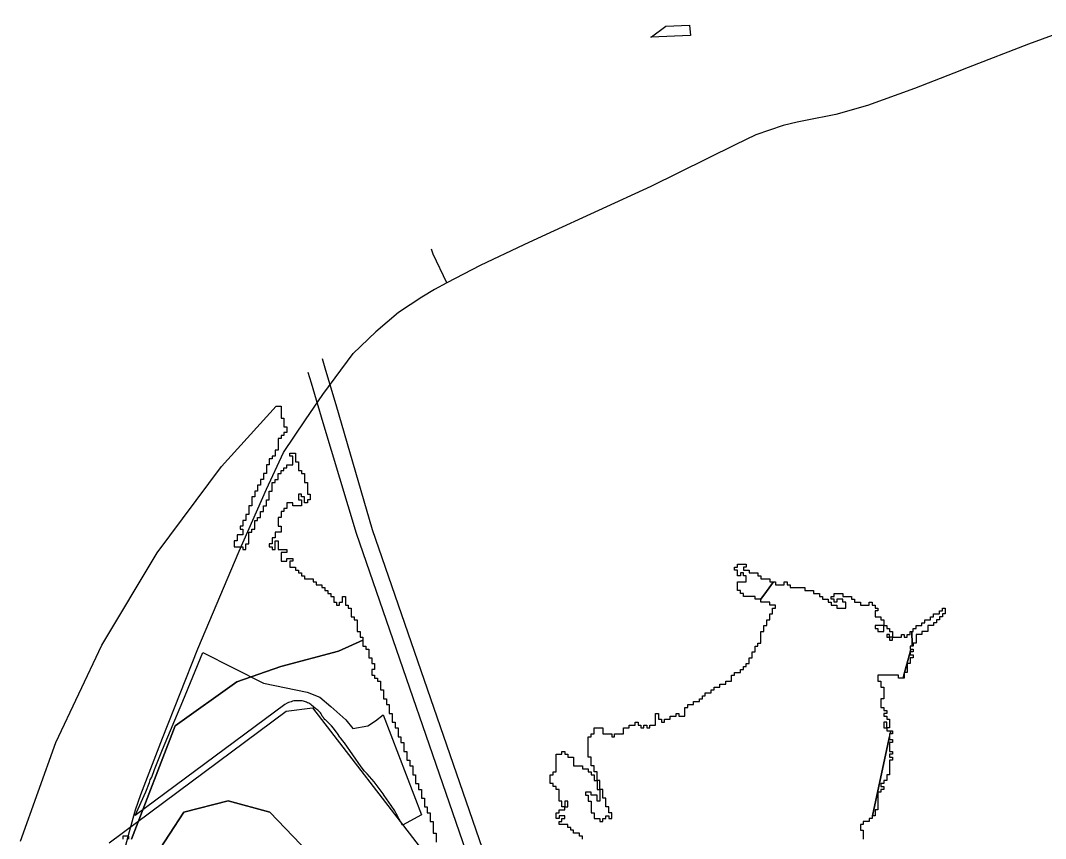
# Model space of a CAD drawing. Header units: metres. Extents: x 553506 to 563855, y 142925 to 150243.
# Drawn here: x 555358 to 556059, y 147606 to 148166 of the extents above; entities that cross this region are included whole.
import ezdxf

# ---------------------------------------------------------------- set-up
doc = ezdxf.new("R2010")
doc.units = ezdxf.units.M
for name, color, linetype in [('C-ANCIENT_WOODLAND', 94, 'Continuous'), ('C-BUILDINGS', 8, 'Continuous'), ('C-FLOOD_ZONE_3', 150, 'Continuous'), ('C-ROADS', 33, 'Continuous'), ('C-WATERWAYS', 5, 'Continuous')]:
    doc.layers.add(name, color=color, linetype=linetype)

msp = doc.modelspace()

# ---------------------------------------------------------------- linework, layer by layer
at = {"layer": 'C-ANCIENT_WOODLAND'}
msp.add_lwpolyline([(555619.0027, 147615.5234), (555617.8071, 147617.5228), (555616.7023, 147619.5222), (555616.0014, 147621.0218), (555615.1027, 147622.9213), (555614.8059, 147623.5211), (555613.7011, 147625.4206), (555613.4043, 147625.9204), (555612.8024, 147626.7202), (555612.3077, 147627.52), (555611.3018, 147629.0195), (555608.0037, 147633.6182), (555606.6021, 147635.8176), (555606.5031, 147635.9176), (555605.8023, 147637.0172), (555599.7175, 147645.0749), (555594.8941, 147650.5634), (555594.0943, 147651.2632), (555592.9977, 147652.5628), (555590.7963, 147655.362), (555579.3934, 147671.7573), (555578.0907, 147673.3568), (555577.497, 147674.0566), (555576.5983, 147675.1563), (555576.0954, 147675.7562), (555574.6937, 147678.1555), (555573.8939, 147679.1552), (555572.2944, 147681.2546), (555571.8904, 147681.7544), (555570.398, 147683.5539), (555567.4958, 147686.4631), (555567.0917, 147686.9629), (555566.597, 147687.2629), (555566.292, 147687.5628), (555566.0941, 147687.6627), (555565.7973, 147687.8627), (555565.3933, 147688.3625), (555565.2943, 147688.6625), (555565.0964, 147688.8624), (555564.9975, 147689.1623), (555564.0905, 147690.162), (555563.9916, 147690.6619), (555563.398, 147691.6616), (555562.9939, 147692.2614), (555562.3921, 147692.9612), (555561.7984, 147693.5611), (555561.0976, 147694.1609), (555559.6959, 147695.1606), (555556.7937, 147697.6599), (555556.2907, 147697.9598), (555555.6971, 147698.4597), (555554.9962, 147698.8595), (555554.0975, 147699.2594), (555553.4956, 147699.6593), (555552.6959, 147699.9592), (555551.2942, 147700.3591), (555550.3955, 147700.5591), (555549.3978, 147700.659), (555546.5945, 147700.659), (555545.5969, 147700.5591), (555544.7971, 147700.4591), (555543.8984, 147700.2591), (555542.9914, 147699.9592), (555541.0951, 147699.3594), (555540.2953, 147698.9595), (555538.6958, 147697.9598), (555436.4075, 147622.2215), (555443.5065, 147638.4168), (555446.0048, 147644.715), (555446.6067, 147646.5145), (555447.6043, 147648.414), (555449.6079, 147653.5225), (555454.9012, 147667.3186), (555468.8024, 147700.2192), (555482.4829, 147733.5885), (555524.0841, 147712.5631), (555553.7624, 147706.4925), (555562.531, 147703.12), (555569.9505, 147696.7122), (555580.4054, 147687.6063), (555585.1269, 147681.5358), (555595.2445, 147683.5593), (555600.6406, 147686.9318), (555605.8449, 147691.0702), (555632.1041, 147622.6214), (555619.0027, 147615.5234)], close=True, dxfattribs=at)
at = {"layer": 'C-BUILDINGS'}
msp.add_lwpolyline([(555815.2146, 148162.6973), (555815.964, 148155.5081), (555788.8248, 148154.4132), (555789.205, 148154.7578), (555799.037, 148162.0497), (555815.2146, 148162.6973)], close=True, dxfattribs=at)
at = {"layer": 'C-FLOOD_ZONE_3'}
for points in [[(555357.9455, 147604.5322), (555382.0904, 147672.0126), (555413.5591, 147738.5476), (555451.3978, 147801.6777), (555495.2422, 147860.795), (555532.5882, 147902), (555536, 147902), (555536, 147894), (555538, 147894), (555538, 147888), (555540, 147888), (555540, 147884), (555538, 147884), (555538, 147882), (555536, 147882), (555536, 147880), (555534, 147880), (555534, 147872), (555532, 147872), (555532, 147868), (555530, 147868), (555530, 147866), (555528, 147866), (555528, 147862), (555526, 147862), (555526, 147856), (555524, 147856), (555524, 147852), (555522, 147852), (555522, 147848), (555520, 147848), (555520, 147844), (555518, 147844), (555518, 147840), (555516, 147840), (555516, 147834), (555514, 147834), (555514, 147828), (555512, 147828), (555512, 147824), (555510, 147824), (555510, 147820), (555508, 147820), (555508, 147818), (555510, 147818), (555510, 147814), (555506, 147814), (555506, 147810), (555504, 147810), (555504, 147806), (555510, 147806), (555510, 147804), (555512, 147804), (555512, 147808), (555514, 147808), (555514, 147816), (555516, 147816), (555516, 147818), (555518, 147818), (555518, 147824), (555520, 147824), (555520, 147826), (555522, 147826), (555522, 147830), (555524, 147830), (555524, 147834), (555526, 147834), (555526, 147838), (555528, 147838), (555528, 147844), (555530, 147844), (555530, 147850), (555532, 147850), (555532, 147852), (555534, 147852), (555534, 147856), (555536, 147856), (555536, 147858), (555538, 147858), (555538, 147860), (555540, 147860), (555540, 147862), (555544, 147862), (555544, 147868), (555542, 147868), (555542, 147870), (555546, 147870), (555546, 147864), (555548, 147864), (555548, 147858), (555550, 147858), (555550, 147856), (555552, 147856), (555552, 147850), (555554, 147850), (555554, 147842), (555556, 147842), (555556, 147838), (555554, 147838), (555554, 147836), (555552, 147836), (555552, 147840), (555550, 147840), (555550, 147842), (555548, 147842), (555548, 147838), (555550, 147838), (555550, 147834), (555544, 147834), (555544, 147836), (555540, 147836), (555540, 147832), (555538, 147832), (555538, 147830), (555536, 147830), (555536, 147826), (555534, 147826), (555534, 147820), (555536, 147820), (555536, 147816), (555532, 147816), (555532, 147812), (555530, 147812), (555530, 147808), (555528, 147808), (555528, 147806), (555530, 147806), (555530, 147804), (555532, 147804), (555532, 147810), (555534, 147810), (555534, 147804), (555540, 147804), (555540, 147802), (555536, 147802), (555536, 147796), (555540, 147796), (555540, 147798), (555544, 147798), (555544, 147796), (555542, 147796), (555542, 147792), (555546, 147792), (555546, 147790), (555548, 147790), (555548, 147788), (555550, 147788), (555550, 147786), (555552, 147786), (555552, 147784), (555558, 147784), (555558, 147782), (555560, 147782), (555560, 147780), (555564, 147780), (555564, 147778), (555566, 147778), (555566, 147776), (555568, 147776), (555568, 147774), (555570, 147774), (555570, 147772), (555572, 147772), (555572, 147768), (555574, 147768), (555574, 147766), (555576, 147766), (555576, 147768), (555578, 147768), (555578, 147772), (555580, 147772), (555580, 147766), (555582, 147766), (555582, 147764), (555584, 147764), (555584, 147758), (555586, 147758), (555586, 147756), (555588, 147756), (555588, 147748), (555590, 147748), (555590, 147744), (555592, 147744), (555592, 147742.038), (555575.21, 147734.63), (555535.99, 147724.07), (555505.82, 147713.52), (555463.57, 147683.35), (555433.8788, 147606)], [(555742, 147606), (555742, 147608), (555740, 147608), (555740, 147610), (555736, 147610), (555736, 147612), (555734, 147612), (555734, 147614), (555732, 147614), (555732, 147616), (555726, 147616), (555726, 147618), (555728, 147618), (555728, 147620), (555730, 147620), (555730, 147622), (555726, 147622), (555726, 147620), (555724, 147620), (555724, 147624), (555726, 147624), (555726, 147626), (555730, 147626), (555730, 147628), (555728, 147628), (555728, 147632), (555726, 147632), (555726, 147640), (555724, 147640), (555724, 147642), (555722, 147642), (555722, 147644), (555720, 147644), (555720, 147650), (555722, 147650), (555722, 147652), (555724, 147652), (555724, 147664), (555728, 147664), (555728, 147666), (555730, 147666), (555730, 147664), (555732, 147664), (555732, 147662), (555736, 147662), (555736, 147656), (555742, 147656), (555742, 147654), (555746, 147654), (555746, 147652), (555748, 147652), (555748, 147650), (555750, 147650), (555750, 147646), (555752, 147646), (555752, 147652), (555750, 147652), (555750, 147656), (555748, 147656), (555748, 147662), (555746, 147662), (555746, 147676), (555748, 147676), (555748, 147678), (555750, 147678), (555750, 147682), (555756, 147682), (555756, 147678), (555762, 147678), (555762, 147676), (555764, 147676), (555764, 147678), (555770, 147678), (555770, 147682), (555774, 147682), (555774, 147684), (555778, 147684), (555778, 147686), (555780, 147686), (555780, 147684), (555782, 147684), (555782, 147682), (555784, 147682), (555784, 147684), (555786, 147684), (555786, 147682), (555788, 147682), (555788, 147684), (555792, 147684), (555792, 147692), (555794, 147692), (555794, 147688), (555796, 147688), (555796, 147686), (555798, 147686), (555798, 147688), (555802, 147688), (555802, 147690), (555806, 147690), (555806, 147692), (555808, 147692), (555808, 147690), (555812, 147690), (555812, 147696), (555814, 147696), (555814, 147698), (555818, 147698), (555818, 147700), (555822, 147700), (555822, 147702), (555824, 147702), (555824, 147704), (555826, 147704), (555826, 147706), (555830, 147706), (555830, 147708), (555832, 147708), (555832, 147710), (555836, 147710), (555836, 147712), (555840, 147712), (555840, 147714), (555844, 147714), (555844, 147718), (555846, 147718), (555846, 147720), (555850, 147720), (555850, 147722), (555852, 147722), (555852, 147724), (555854, 147724), (555854, 147726), (555856, 147726), (555856, 147730), (555858, 147730), (555858, 147734), (555860, 147734), (555860, 147738), (555862, 147738), (555862, 147740), (555864, 147740), (555864, 147748), (555866, 147748), (555866, 147752), (555868, 147752), (555868, 147756), (555870, 147756), (555870, 147760), (555872, 147760), (555872, 147764), (555874, 147764), (555874, 147766), (555870, 147766), (555870, 147768), (555866, 147768), (555864, 147768), (555864, 147770), (555863.8514, 147770), (555867.88, 147775.37), (555872.5228, 147782), (555874, 147782), (555874, 147780), (555880, 147780), (555880, 147782), (555882, 147782), (555882, 147780), (555884, 147780), (555884, 147778), (555894, 147778), (555894, 147776), (555900, 147776), (555900, 147774), (555904, 147774), (555904, 147772), (555906, 147772), (555906, 147770), (555910, 147770), (555910, 147768), (555912, 147768), (555912, 147766), (555916, 147766), (555916, 147764), (555922, 147764), (555922, 147768), (555920, 147768), (555920, 147770), (555916, 147770), (555916, 147768), (555914, 147768), (555914, 147770), (555912, 147770), (555912, 147772), (555914, 147772), (555914, 147774), (555920, 147774), (555920, 147772), (555926, 147772), (555926, 147770), (555928, 147770), (555928, 147768), (555932, 147768), (555932, 147766), (555938, 147766), (555938, 147768), (555940, 147768), (555940, 147766), (555942, 147766), (555942, 147764), (555944, 147764), (555944, 147762), (555942, 147762), (555942, 147758), (555946, 147758), (555946, 147756), (555948, 147756), (555948, 147752), (555950, 147752), (555950, 147750), (555952, 147750), (555952, 147748), (555954, 147748), (555954, 147744), (555960, 147744), (555960, 147746), (555962, 147746), (555962, 147744), (555964, 147744), (555964, 147746), (555966, 147746), (555966, 147748), (555967.0861, 147748), (555967.44, 147739.16), (555967.1237, 147738), (555966, 147738), (555966, 147736), (555966.5784, 147736), (555966.033, 147734), (555966, 147734), (555966, 147733.8789), (555962.2156, 147720), (555962, 147720), (555962, 147719.2093), (555961.1249, 147716), (555958, 147716), (555958, 147718), (555944, 147718), (555944, 147714), (555946, 147714), (555946, 147710), (555948, 147710), (555948, 147702), (555946, 147702), (555946, 147696), (555948, 147696), (555948, 147694), (555950, 147694), (555950, 147692), (555948, 147692), (555948, 147690), (555950, 147690), (555950, 147688), (555952, 147688), (555952, 147682), (555950, 147682), (555950, 147680), (555952.8014, 147680), (555952.371, 147678), (555952, 147678), (555952, 147676.276), (555948.08, 147658.06), (555940.3692, 147622), (555940, 147622), (555940, 147620.2734), (555939.9415, 147620), (555938, 147620), (555938, 147618), (555934, 147618), (555934, 147616), (555932, 147616), (555932, 147612), (555934, 147612), (555934, 147610), (555934, 147606)], [(555433.8788, 147606), (555463.57, 147683.35), (555505.82, 147713.52), (555535.99, 147724.07), (555575.21, 147734.63), (555592, 147742.038), (555592, 147738), (555594, 147738), (555594, 147736), (555596, 147736), (555596, 147734), (555596, 147730), (555598, 147730), (555598, 147726), (555598, 147726), (555600, 147726), (555600, 147722), (555598, 147722), (555598, 147720), (555598, 147718), (555600, 147718), (555600, 147716), (555602, 147716), (555602, 147714), (555604, 147714), (555604, 147708), (555606, 147708), (555606, 147706), (555606, 147702), (555608, 147702), (555608, 147700), (555608, 147698), (555610, 147698), (555610, 147696), (555610, 147692), (555612, 147692), (555612, 147686), (555614, 147686), (555614, 147682), (555616, 147682), (555616, 147680), (555616, 147676), (555618, 147676), (555618, 147672), (555620, 147672), (555620, 147670), (555620, 147666), (555622, 147666), (555622, 147660), (555624, 147660), (555624, 147656), (555626, 147656), (555626, 147654), (555626, 147650), (555628, 147650), (555628, 147644), (555630, 147644), (555630, 147640), (555632, 147640), (555632, 147638), (555632, 147634), (555634, 147634), (555634, 147632), (555634, 147628), (555636, 147628), (555636, 147626), (555636, 147624), (555638, 147624), (555638, 147622), (555638, 147618), (555640, 147618), (555640, 147616), (555640, 147610), (555642, 147610), (555642, 147604)], [(555560.12, 147591.32), (555528.44, 147624.51), (555499.78, 147632.05), (555469.61, 147624.51), (555450, 147594.34)], [(555450, 147594.34), (555469.61, 147624.51), (555499.78, 147632.05), (555528.44, 147624.51), (555560.12, 147591.32)], [(555432, 147606), (555432, 147608), (555428, 147608), (555428, 147606)]]:
    msp.add_lwpolyline(points, dxfattribs=at)
for points in [[(555848, 147790), (555846, 147790), (555846, 147792), (555848, 147792), (555848, 147794), (555854, 147794), (555854, 147792), (555852, 147792), (555852, 147790), (555856, 147790), (555856, 147788), (555862, 147788), (555862, 147786), (555864, 147786), (555864, 147784), (555870, 147784), (555870, 147782), (555872.5228, 147782), (555867.88, 147775.37), (555863.8514, 147770), (555860, 147770), (555860, 147772), (555852, 147772), (555852, 147774), (555850, 147774), (555850, 147776), (555848, 147776), (555848, 147782), (555854, 147782), (555854, 147786), (555852, 147786), (555852, 147788), (555850, 147788), (555850, 147786), (555848, 147786), (555848, 147790)], [(555990, 147762), (555990, 147760), (555988, 147760), (555988, 147758), (555986, 147758), (555986, 147756), (555984, 147756), (555984, 147754), (555982, 147754), (555982, 147752), (555980, 147752), (555978, 147752), (555978, 147748), (555976, 147748), (555974, 147748), (555974, 147746), (555970, 147746), (555970, 147740), (555968, 147740), (555968, 147738), (555967.1237, 147738), (555967.44, 147739.16), (555967.0861, 147748), (555968, 147748), (555968, 147750), (555970, 147750), (555970, 147752), (555974, 147752), (555974, 147754), (555976, 147754), (555976, 147756), (555978, 147756), (555980, 147756), (555980, 147758), (555982, 147758), (555982, 147760), (555984, 147760), (555986, 147760), (555986, 147762), (555988, 147762), (555988, 147764), (555990, 147764), (555990, 147762)], [(555942, 147752), (555942, 147750), (555944, 147750), (555944, 147748), (555948, 147748), (555948, 147752), (555942, 147752)], [(555952, 147746), (555950, 147746), (555950, 147744), (555952, 147744), (555952, 147746)], [(555952, 147744), (555952, 147742), (555954, 147742), (555954, 147744), (555952, 147744)], [(555966.5784, 147736), (555968, 147736), (555968, 147734), (555966.033, 147734), (555966.5784, 147736)], [(555968, 147732), (555968, 147730), (555966, 147730), (555966, 147726), (555964, 147726), (555964, 147720), (555962.2156, 147720), (555966, 147733.8789), (555966, 147732), (555968, 147732)], [(555961.1249, 147716), (555962, 147719.2093), (555962, 147716), (555961.1249, 147716)], [(555950, 147686), (555948, 147686), (555948, 147682), (555950, 147682), (555950, 147686)], [(555952.8014, 147680), (555954, 147680), (555954, 147678), (555952.371, 147678), (555952.8014, 147680)], [(555948, 147642), (555948, 147640), (555946, 147640), (555946, 147638), (555944, 147638), (555944, 147626), (555942, 147626), (555942, 147622), (555940.3692, 147622), (555948.08, 147658.06), (555952, 147676.276), (555952, 147674), (555954, 147674), (555954, 147672), (555952, 147672), (555952, 147666), (555954, 147666), (555954, 147664), (555952, 147664), (555952, 147662), (555954, 147662), (555954, 147660), (555952, 147660), (555952, 147650), (555950, 147650), (555950, 147646), (555948, 147646), (555948, 147644), (555946, 147644), (555946, 147642), (555948, 147642)], [(555752, 147640), (555754, 147640), (555754, 147646), (555752, 147646), (555752, 147640)], [(555754, 147632), (555752, 147632), (555752, 147636), (555748, 147636), (555748, 147638), (555744, 147638), (555744, 147636), (555746, 147636), (555746, 147632), (555748, 147632), (555748, 147624), (555750, 147624), (555750, 147620), (555754, 147620), (555754, 147618), (555756, 147618), (555756, 147620), (555758, 147620), (555758, 147622), (555760, 147622), (555760, 147620), (555762, 147620), (555762, 147624), (555760, 147624), (555760, 147628), (555758, 147628), (555758, 147634), (555756, 147634), (555756, 147640), (555754, 147640), (555754, 147632)], [(555732, 147628), (555732, 147632), (555730, 147632), (555730, 147628), (555732, 147628)], [(555939.9415, 147620), (555940, 147620.2734), (555940, 147620), (555939.9415, 147620)]]:
    msp.add_lwpolyline(points, close=True, dxfattribs=at)
at = {"layer": 'C-ROADS'}
for points in [[(556090.9853, 148165.8853), (556046.9114, 148149.7325), (556005.6312, 148133.6538), (555995.9305, 148129.8978), (555968.9911, 148119.4637), (555936.8323, 148107.7916), (555915.2454, 148101.5714), (555894.4091, 148097.5666), (555888.7301, 148096.2702), (555879.1975, 148094.111), (555860.6122, 148087.5704), (555846.3585, 148080.8831), (555788.8585, 148052.372), (555717.3292, 148019.4295), (555701.9634, 148012.5197), (555672.2246, 147998.2294), (555649.2672, 147986.4597), (555641.0064, 147982.0024), (555632.2052, 147976.694), (555616.2948, 147966.0618), (555600.7322, 147952.9471), (555585.3714, 147938.0134)], [(555649.2672, 147986.4597), (555640.0271, 148006.0125), (555638.8683, 148009.5285)], [(555434.9604, 147620.2753), (555436.5513, 147625.9216), (555440.1931, 147636.5714), (555454.9003, 147674.9903), (555479.0752, 147736.2108), (555507.3791, 147802.8096), (555526.0347, 147845.3995), (555537.6361, 147870.4472), (555552.7413, 147892.674), (555564.666, 147910.041), (555585.3714, 147938.0134)], [(555564.0767, 147934.7368), (555566.3679, 147926.7868)], [(555556.7909, 147917.7712), (555554.5594, 147925.2196)], [(555566.3679, 147926.7868), (555573.3617, 147903.1481)], [(555564.8995, 147890.794), (555556.7909, 147917.7712)], [(555573.3617, 147903.1481), (555598.3385, 147817.818), (555682.4752, 147574.0046), (555763.5294, 147336.8545), (555782.6415, 147281.1632), (555818.8264, 147175.7289), (555933.9189, 146853.4709), (555942.6775, 146828.4505)], [(555930.9264, 146825.356), (555855.204, 147036.7896), (555807.0138, 147169.3829), (555765.6386, 147291.9664), (555751.6265, 147333.4998), (555739.1973, 147368.9488), (555671.7581, 147570.9865), (555587.6198, 147815.1005), (555564.8995, 147890.794)], [(555431.7148, 147608.7805), (555434.9604, 147620.2753)], [(555400.8846, 147444.6672), (555404.3956, 147458.9524), (555410.7752, 147500.4357), (555418.8692, 147548.7934), (555427.3004, 147591.3183), (555431.7148, 147608.7805)]]:
    msp.add_lwpolyline(points, dxfattribs=at)
at = {"layer": 'C-WATERWAYS'}
msp.add_lwpolyline([(555418.6132, 147603.4648), (555539.543, 147693.4346), (555557.5819, 147695.6837), (555631.9375, 147599.0727), (555702.4366, 147395.9031), (555711.5896, 147390.7938), (555722.9256, 147395.7785)], dxfattribs=at)

doc.saveas('drawing.dxf')
